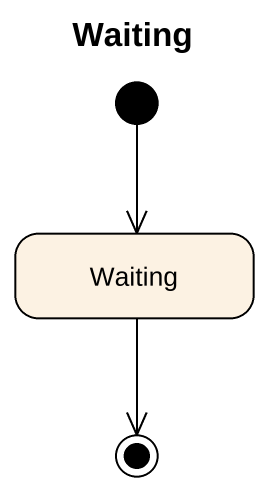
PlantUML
@startuml
title Waiting
hide empty description
state Waiting
[*] --> Waiting
Waiting --> [*]
@enduml
